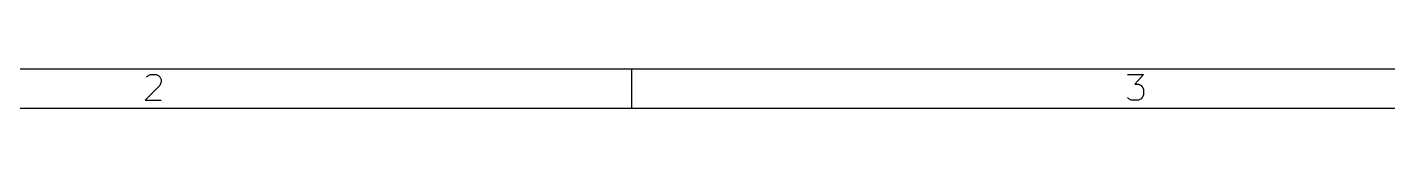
# Model space of a CAD drawing. Extents: x 10 to 287, y -200 to -10.
# Drawn here: x 79.3 to 148.5, y -200 to -198 of the extents above; entities that cross this region are included whole.
import ezdxf

# ---------------------------------------------------------------- set-up
doc = ezdxf.new("R2010")
doc.units = 0
doc.header["$MEASUREMENT"] = 0
doc.layers.add('BLACK', color=7, linetype='CONTINUOUS')

msp = doc.modelspace()

# ---------------------------------------------------------------- linework, layer by layer
at = {"layer": 'BLACK', "linetype": 'CONTINUOUS'}
for p, q in [((12, -198.007), (285.002, -198.007)), ((110, -198.007), (110, -200.007)), ((85.3226, -198.419), (85.3845, -198.357)), ((85.3845, -198.357), (85.5083, -198.295)), ((85.5083, -198.295), (85.8179, -198.295)), ((85.8179, -198.295), (85.9417, -198.357)), ((85.9417, -198.357), (86.0036, -198.419)), ((86.0036, -198.419), (86.0655, -198.543)), ((86.0655, -198.667), (86.0036, -198.852)), ((86.0655, -198.543), (86.0655, -198.667)), ((135.261, -198.295), (136.065, -198.295)), ((136.065, -198.295), (135.632, -198.791)), ((86.0036, -198.852), (85.2607, -199.595)), ((135.632, -198.791), (135.818, -198.791)), ((135.818, -198.791), (135.942, -198.852)), ((135.942, -198.852), (136.004, -198.914)), ((136.004, -198.914), (136.065, -199.038)), ((136.065, -199.348), (136.004, -199.471)), ((136.065, -199.038), (136.065, -199.348)), ((10, -200.007), (287.002, -200.007)), ((85.2607, -199.595), (86.0655, -199.595)), ((135.323, -199.533), (135.261, -199.471)), ((135.446, -199.595), (135.323, -199.533)), ((135.818, -199.595), (135.446, -199.595)), ((135.942, -199.533), (135.818, -199.595)), ((136.004, -199.471), (135.942, -199.533))]:
    msp.add_line(p, q, dxfattribs=at)

doc.saveas('drawing.dxf')
